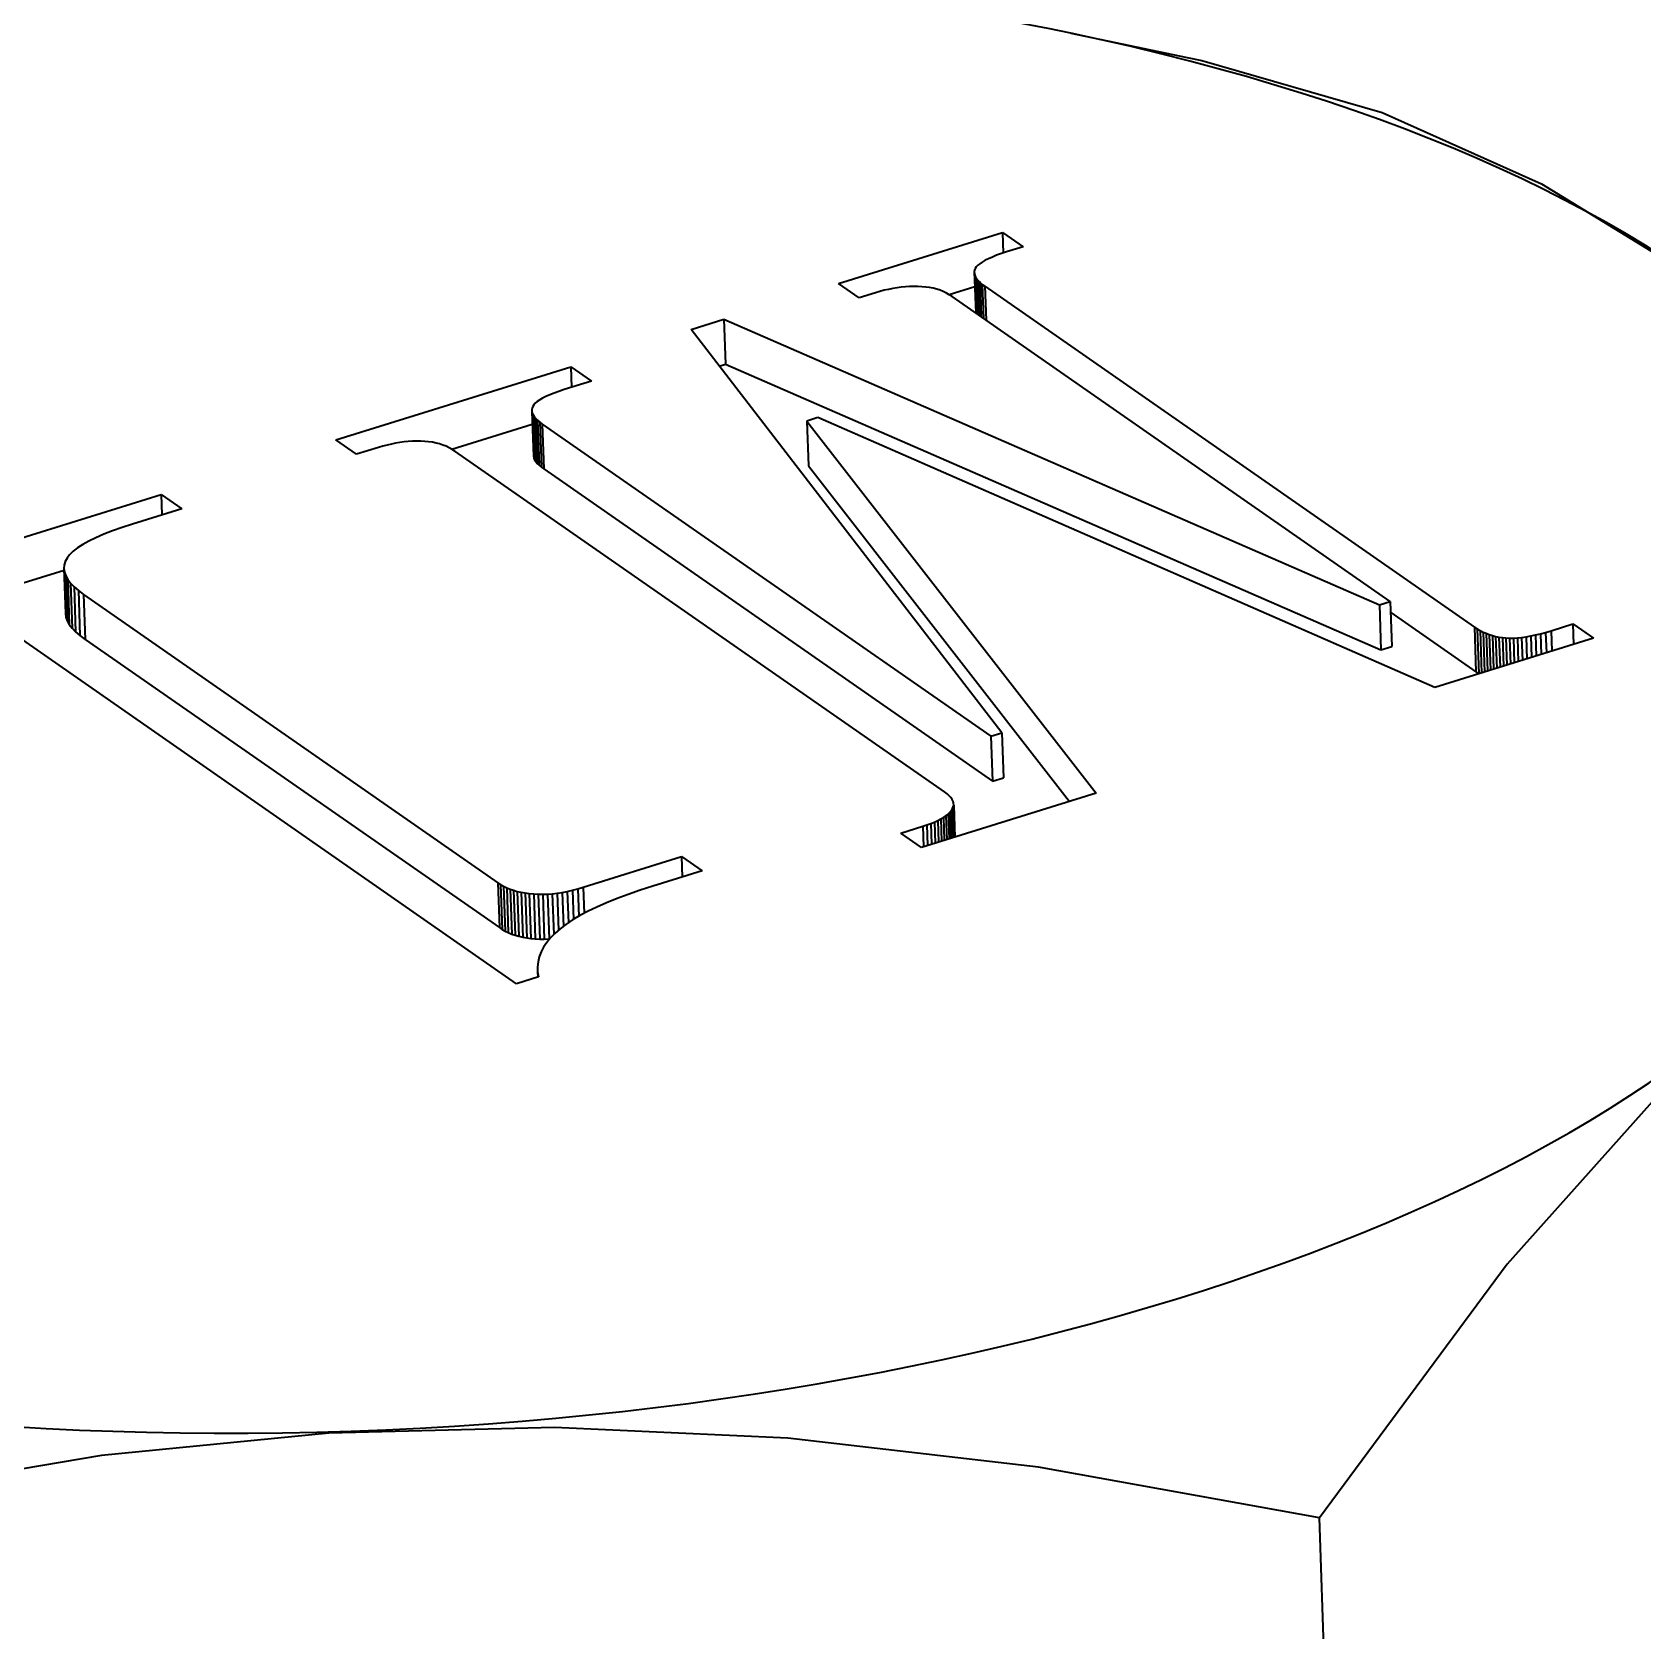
# Model space of a CAD drawing. Header units: millimetres. Extents: x 1333 to 129696, y -57210 to 105899.
# Drawn here: x 57165.67 to 57167.668, y 101175.262 to 101177.245 of the extents above; entities that cross this region are included whole.
import ezdxf

# ---------------------------------------------------------------- set-up
doc = ezdxf.new("R2010")
doc.units = ezdxf.units.MM
doc.header["$LTSCALE"] = 0.5

msp = doc.modelspace()

# ---------------------------------------------------------------- linework, layer by layer
at = {"color": 7, "lineweight": 35, "ltscale": 0.014734}
msp.add_line((57166.9581, 101177.2437), (57167.1023, 101177.2136), dxfattribs=at)
at = {"color": 7, "lineweight": 35, "ltscale": 0.001884}
msp.add_line((57167.1023, 101177.2136), (57167.1208, 101177.2097), dxfattribs=at)
at = {"color": 7, "lineweight": 35, "ltscale": 0.021293}
msp.add_line((57166.6702, 101176.9332), (57166.8735, 101176.9965), dxfattribs=at)
at = {"color": 7, "lineweight": 35, "ltscale": 0.003102}
for p, q in [((57166.8735, 101176.9965), (57166.8989, 101176.9787)), ((57165.83, 101176.6717), (57165.8555, 101176.6539)), ((57167.5809, 101176.511), (57167.6063, 101176.4932))]:
    msp.add_line(p, q, dxfattribs=at)
at = {"color": 7, "lineweight": 35, "ltscale": 0.002547}
msp.add_line((57166.8735, 101176.9965), (57166.8743, 101176.971), dxfattribs=at)
at = {"color": 7, "lineweight": 35, "ltscale": 0.002129}
for p, q in [((57166.8989, 101176.9787), (57166.8786, 101176.9724)), ((57166.716, 101176.9218), (57166.6957, 101176.9154))]:
    msp.add_line(p, q, dxfattribs=at)
at = {"color": 7, "lineweight": 35, "ltscale": 0.000278021}
msp.add_line((57166.8428, 101176.9558), (57166.8409, 101176.9538), dxfattribs=at)
at = {"color": 7, "lineweight": 35, "ltscale": 0.000318452}
for p, q in [((57166.8453, 101176.9578), (57166.8428, 101176.9558)), ((57166.2964, 101176.787), (57166.294, 101176.785))]:
    msp.add_line(p, q, dxfattribs=at)
at = {"color": 7, "lineweight": 35, "ltscale": 0.000368192}
msp.add_line((57166.8483, 101176.9599), (57166.8453, 101176.9578), dxfattribs=at)
at = {"color": 7, "lineweight": 35, "ltscale": 0.000414862}
for p, q in [((57166.8519, 101176.962), (57166.8483, 101176.9599)), ((57166.3031, 101176.7911), (57166.2995, 101176.7891))]:
    msp.add_line(p, q, dxfattribs=at)
at = {"color": 7, "lineweight": 35, "ltscale": 0.000464028}
for p, q in [((57166.8561, 101176.964), (57166.8519, 101176.962)), ((57166.3072, 101176.7932), (57166.3031, 101176.7911))]:
    msp.add_line(p, q, dxfattribs=at)
at = {"color": 7, "lineweight": 35, "ltscale": 0.000524938}
msp.add_line((57166.8609, 101176.9661), (57166.8561, 101176.964), dxfattribs=at)
at = {"color": 7, "lineweight": 35, "ltscale": 0.000570673}
msp.add_line((57166.8662, 101176.9682), (57166.8609, 101176.9661), dxfattribs=at)
at = {"color": 7, "lineweight": 35, "ltscale": 0.000627863}
msp.add_line((57166.8721, 101176.9703), (57166.8662, 101176.9682), dxfattribs=at)
at = {"color": 7, "lineweight": 35, "ltscale": 0.000680378}
for p, q in [((57166.8786, 101176.9724), (57166.8721, 101176.9703)), ((57166.3298, 101176.8016), (57166.3233, 101176.7995))]:
    msp.add_line(p, q, dxfattribs=at)
at = {"color": 7, "lineweight": 35, "ltscale": 0.000210726}
for p, q in [((57166.8389, 101176.9497), (57166.8385, 101176.9476)), ((57166.29, 101176.7788), (57166.2897, 101176.7768))]:
    msp.add_line(p, q, dxfattribs=at)
at = {"color": 7, "lineweight": 35, "ltscale": 0.000211686}
msp.add_line((57166.8385, 101176.9476), (57166.8386, 101176.9455), dxfattribs=at)
at = {"color": 7, "lineweight": 35, "ltscale": 0.005093}
msp.add_line((57166.8385, 101176.9476), (57166.8403, 101176.8967), dxfattribs=at)
at = {"color": 7, "lineweight": 35, "ltscale": 0.000219876}
msp.add_line((57166.8386, 101176.9455), (57166.8391, 101176.9434), dxfattribs=at)
at = {"color": 7, "lineweight": 35, "ltscale": 0.004883}
msp.add_line((57166.8386, 101176.9455), (57166.8403, 101176.8967), dxfattribs=at)
at = {"color": 7, "lineweight": 35, "ltscale": 0.000219324}
for p, q in [((57166.8396, 101176.9517), (57166.8389, 101176.9497)), ((57166.2908, 101176.7809), (57166.29, 101176.7788))]:
    msp.add_line(p, q, dxfattribs=at)
at = {"color": 7, "lineweight": 35, "ltscale": 0.000239057}
for p, q in [((57166.8391, 101176.9434), (57166.8401, 101176.9412)), ((57166.2922, 101176.7168), (57166.2932, 101176.7146))]:
    msp.add_line(p, q, dxfattribs=at)
at = {"color": 7, "lineweight": 35, "ltscale": 0.004701}
msp.add_line((57166.8391, 101176.9434), (57166.8407, 101176.8964), dxfattribs=at)
at = {"color": 7, "lineweight": 35, "ltscale": 0.000240029}
for p, q in [((57166.8409, 101176.9538), (57166.8396, 101176.9517)), ((57166.2921, 101176.7829), (57166.2908, 101176.7809))]:
    msp.add_line(p, q, dxfattribs=at)
at = {"color": 7, "lineweight": 35, "ltscale": 0.000264714}
msp.add_line((57166.8401, 101176.9412), (57166.8415, 101176.939), dxfattribs=at)
at = {"color": 7, "lineweight": 35, "ltscale": 0.004547}
msp.add_line((57166.8401, 101176.9412), (57166.8417, 101176.8957), dxfattribs=at)
at = {"color": 7, "lineweight": 35, "ltscale": 0.000290143}
msp.add_line((57166.8415, 101176.939), (57166.8434, 101176.9367), dxfattribs=at)
at = {"color": 7, "lineweight": 35, "ltscale": 0.004421}
msp.add_line((57166.8415, 101176.939), (57166.843, 101176.8948), dxfattribs=at)
at = {"color": 7, "lineweight": 35, "ltscale": 0.000324783}
for p, q in [((57166.8434, 101176.9367), (57166.8457, 101176.9344)), ((57166.2964, 101176.7102), (57166.2988, 101176.7079))]:
    msp.add_line(p, q, dxfattribs=at)
at = {"color": 7, "lineweight": 35, "ltscale": 0.004324}
msp.add_line((57166.8434, 101176.9367), (57166.8448, 101176.8935), dxfattribs=at)
at = {"color": 7, "lineweight": 35, "ltscale": 0.003107}
for p, q in [((57166.6957, 101176.9154), (57166.6702, 101176.9332)), ((57166.3381, 101176.8298), (57166.3636, 101176.8121)), ((57166.0723, 101176.7214), (57166.0468, 101176.7392)), ((57166.7729, 101176.2338), (57166.7474, 101176.2516)), ((57166.4754, 101176.2225), (57166.5009, 101176.2047))]:
    msp.add_line(p, q, dxfattribs=at)
at = {"color": 7, "lineweight": 35, "ltscale": 0.000560279}
for p, q in [((57166.7214, 101176.9234), (57166.716, 101176.9218)), ((57166.1048, 101176.7315), (57166.0994, 101176.7299))]:
    msp.add_line(p, q, dxfattribs=at)
at = {"color": 7, "lineweight": 35, "ltscale": 0.000555539}
for p, q in [((57166.7267, 101176.9248), (57166.7214, 101176.9234)), ((57166.1102, 101176.7329), (57166.1048, 101176.7315))]:
    msp.add_line(p, q, dxfattribs=at)
at = {"color": 7, "lineweight": 35, "ltscale": 0.000550976}
for p, q in [((57166.7321, 101176.926), (57166.7267, 101176.9248)), ((57166.1155, 101176.7341), (57166.1102, 101176.7329))]:
    msp.add_line(p, q, dxfattribs=at)
at = {"color": 7, "lineweight": 35, "ltscale": 0.000535357}
for p, q in [((57166.7374, 101176.9271), (57166.7321, 101176.926)), ((57166.1208, 101176.7352), (57166.1155, 101176.7341))]:
    msp.add_line(p, q, dxfattribs=at)
at = {"color": 7, "lineweight": 35, "ltscale": 0.000538206}
for p, q in [((57166.7427, 101176.928), (57166.7374, 101176.9271)), ((57166.1261, 101176.736), (57166.1208, 101176.7352))]:
    msp.add_line(p, q, dxfattribs=at)
at = {"color": 7, "lineweight": 35, "ltscale": 0.000529374}
msp.add_line((57166.7479, 101176.9286), (57166.7427, 101176.928), dxfattribs=at)
at = {"color": 7, "lineweight": 35, "ltscale": 0.000521237}
msp.add_line((57166.7531, 101176.9291), (57166.7479, 101176.9286), dxfattribs=at)
at = {"color": 7, "lineweight": 35, "ltscale": 0.000519835}
msp.add_line((57166.7583, 101176.9295), (57166.7531, 101176.9291), dxfattribs=at)
at = {"color": 7, "lineweight": 35, "ltscale": 0.0005129}
msp.add_line((57166.7634, 101176.9296), (57166.7583, 101176.9295), dxfattribs=at)
at = {"color": 7, "lineweight": 35, "ltscale": 0.000506606}
for p, q in [((57166.7685, 101176.9296), (57166.7634, 101176.9296)), ((57166.1519, 101176.7377), (57166.1468, 101176.7377))]:
    msp.add_line(p, q, dxfattribs=at)
at = {"color": 7, "lineweight": 35, "ltscale": 0.000501083}
msp.add_line((57166.7735, 101176.9293), (57166.7685, 101176.9296), dxfattribs=at)
at = {"color": 7, "lineweight": 35, "ltscale": 0.000490422}
msp.add_line((57166.7784, 101176.9289), (57166.7735, 101176.9293), dxfattribs=at)
at = {"color": 7, "lineweight": 35, "ltscale": 0.000468922}
msp.add_line((57166.783, 101176.9282), (57166.7784, 101176.9289), dxfattribs=at)
at = {"color": 7, "lineweight": 35, "ltscale": 0.000460695}
for p, q in [((57166.7875, 101176.9273), (57166.783, 101176.9282)), ((57166.1709, 101176.7354), (57166.1664, 101176.7363))]:
    msp.add_line(p, q, dxfattribs=at)
at = {"color": 7, "lineweight": 35, "ltscale": 0.000448012}
msp.add_line((57166.7919, 101176.9261), (57166.7875, 101176.9273), dxfattribs=at)
at = {"color": 7, "lineweight": 35, "ltscale": 0.000436692}
msp.add_line((57166.796, 101176.9248), (57166.7919, 101176.9261), dxfattribs=at)
at = {"color": 7, "lineweight": 35, "ltscale": 0.000427007}
msp.add_line((57166.8, 101176.9232), (57166.796, 101176.9248), dxfattribs=at)
at = {"color": 7, "lineweight": 35, "ltscale": 0.00041907}
for p, q in [((57166.8038, 101176.9214), (57166.8, 101176.9232)), ((57166.1872, 101176.7295), (57166.1834, 101176.7313))]:
    msp.add_line(p, q, dxfattribs=at)
at = {"color": 7, "lineweight": 35, "ltscale": 0.000418683}
for p, q in [((57166.8074, 101176.9194), (57166.8038, 101176.9214)), ((57166.1908, 101176.7275), (57166.1872, 101176.7295))]:
    msp.add_line(p, q, dxfattribs=at)
at = {"color": 7, "lineweight": 35, "ltscale": 0.00335}
msp.add_line((57166.8071, 101176.9195), (57166.8391, 101176.9295), dxfattribs=at)
at = {"color": 7, "lineweight": 35, "ltscale": 0.00041477}
msp.add_line((57166.8109, 101176.9171), (57166.8074, 101176.9194), dxfattribs=at)
at = {"color": 7, "lineweight": 35, "ltscale": 0.066219}
msp.add_line((57167.3544, 101176.5389), (57166.8109, 101176.9171), dxfattribs=at)
at = {"color": 7, "lineweight": 35, "ltscale": 0.000354347}
for p, q in [((57166.8457, 101176.9344), (57166.8484, 101176.9321)), ((57166.2969, 101176.7636), (57166.2995, 101176.7613))]:
    msp.add_line(p, q, dxfattribs=at)
at = {"color": 7, "lineweight": 35, "ltscale": 0.004253}
msp.add_line((57166.8457, 101176.9344), (57166.8471, 101176.8919), dxfattribs=at)
at = {"color": 7, "lineweight": 35, "ltscale": 0.000394905}
for p, q in [((57166.8484, 101176.9321), (57166.8515, 101176.9298)), ((57166.2995, 101176.7613), (57166.3027, 101176.7589)), ((57166.3015, 101176.7056), (57166.3047, 101176.7033))]:
    msp.add_line(p, q, dxfattribs=at)
at = {"color": 7, "lineweight": 35, "ltscale": 0.004212}
msp.add_line((57166.8484, 101176.9321), (57166.8498, 101176.89), dxfattribs=at)
at = {"color": 7, "lineweight": 35, "ltscale": 0.073981}
for p, q in [((57166.8515, 101176.9298), (57167.4588, 101176.5072)), ((57166.8016, 101176.3026), (57166.1943, 101176.7252))]:
    msp.add_line(p, q, dxfattribs=at)
at = {"color": 7, "lineweight": 35, "ltscale": 0.004198}
msp.add_line((57166.8515, 101176.9298), (57166.853, 101176.8878), dxfattribs=at)
at = {"color": 7, "lineweight": 35, "ltscale": 0.004257}
msp.add_line((57166.4872, 101176.8762), (57166.5279, 101176.8889), dxfattribs=at)
at = {"color": 7, "lineweight": 35, "ltscale": 0.063141}
msp.add_line((57166.8725, 101176.376), (57166.4872, 101176.8762), dxfattribs=at)
at = {"color": 7, "lineweight": 35, "ltscale": 0.088682}
msp.add_line((57166.5279, 101176.8889), (57167.3409, 101176.5346), dxfattribs=at)
at = {"color": 7, "lineweight": 35, "ltscale": 0.005573}
for p, q in [((57166.5279, 101176.8889), (57166.5298, 101176.8332)), ((57166.2897, 101176.7768), (57166.2916, 101176.7211)), ((57166.2898, 101176.7747), (57166.2917, 101176.719)), ((57166.2912, 101176.7703), (57166.2932, 101176.7146)), ((57166.2927, 101176.7681), (57166.2946, 101176.7124)), ((57166.2945, 101176.7659), (57166.2964, 101176.7102)), ((57165.7094, 101176.5796), (57165.7113, 101176.5239)), ((57165.71, 101176.5751), (57165.7119, 101176.5194)), ((57165.7116, 101176.5707), (57165.7135, 101176.515)), ((57165.7141, 101176.5661), (57165.716, 101176.5104)), ((57165.7176, 101176.5616), (57165.7195, 101176.5059)), ((57165.722, 101176.557), (57165.7239, 101176.5013)), ((57165.7337, 101176.5476), (57165.7356, 101176.4919)), ((57167.3544, 101176.5389), (57167.3564, 101176.4832)), ((57167.3409, 101176.5346), (57167.3428, 101176.4789)), ((57167.4588, 101176.5072), (57167.4607, 101176.4515)), ((57167.4623, 101176.5049), (57167.4642, 101176.4492)), ((57166.859, 101176.3718), (57166.8609, 101176.3161)), ((57166.8725, 101176.376), (57166.8745, 101176.3203)), ((57166.2475, 101176.19), (57166.2494, 101176.1343)), ((57166.251, 101176.1878), (57166.2529, 101176.1321)), ((57166.2547, 101176.1857), (57166.2566, 101176.13)), ((57166.2587, 101176.1838), (57166.2605, 101176.1281)), ((57166.2627, 101176.1821), (57166.2647, 101176.1264)), ((57166.2764, 101176.1782), (57166.2784, 101176.1225)), ((57166.2814, 101176.1773), (57166.2833, 101176.1216)), ((57166.2866, 101176.1766), (57166.2885, 101176.1209)), ((57166.292, 101176.1761), (57166.2939, 101176.1204)), ((57166.2976, 101176.1758), (57166.2995, 101176.1201)), ((57166.3033, 101176.1757), (57166.3052, 101176.1201))]:
    msp.add_line(p, q, dxfattribs=at)
at = {"color": 7, "lineweight": 35, "ltscale": 0.030511}
msp.add_line((57166.0468, 101176.7392), (57166.3381, 101176.8298), dxfattribs=at)
at = {"color": 7, "lineweight": 35, "ltscale": 0.002541}
for p, q in [((57166.3381, 101176.8298), (57166.339, 101176.8044)), ((57166.7745, 101176.26), (57166.7754, 101176.2346)), ((57166.4754, 101176.2225), (57166.4763, 101176.1971))]:
    msp.add_line(p, q, dxfattribs=at)
at = {"color": 7, "lineweight": 35, "ltscale": 0.00079293}
msp.add_line((57166.5222, 101176.8308), (57166.5298, 101176.8332), dxfattribs=at)
at = {"color": 7, "lineweight": 35, "ltscale": 0.088687}
msp.add_line((57166.5298, 101176.8332), (57167.3428, 101176.4789), dxfattribs=at)
at = {"color": 7, "lineweight": 35, "ltscale": 0.000570394}
msp.add_line((57166.3174, 101176.7974), (57166.3121, 101176.7953), dxfattribs=at)
at = {"color": 7, "lineweight": 35, "ltscale": 0.000628118}
msp.add_line((57166.3233, 101176.7995), (57166.3174, 101176.7974), dxfattribs=at)
at = {"color": 7, "lineweight": 35, "ltscale": 0.003548}
msp.add_line((57166.3636, 101176.8121), (57166.3298, 101176.8016), dxfattribs=at)
at = {"color": 7, "lineweight": 35, "ltscale": 0.000210925}
msp.add_line((57166.2897, 101176.7768), (57166.2898, 101176.7747), dxfattribs=at)
at = {"color": 7, "lineweight": 35, "ltscale": 0.000278581}
msp.add_line((57166.294, 101176.785), (57166.2921, 101176.7829), dxfattribs=at)
at = {"color": 7, "lineweight": 35, "ltscale": 0.000367766}
msp.add_line((57166.2995, 101176.7891), (57166.2964, 101176.787), dxfattribs=at)
at = {"color": 7, "lineweight": 35, "ltscale": 0.00052524}
msp.add_line((57166.3121, 101176.7953), (57166.3072, 101176.7932), dxfattribs=at)
at = {"color": 7, "lineweight": 35, "ltscale": 0.010445}
msp.add_line((57166.1905, 101176.7276), (57166.2903, 101176.7587), dxfattribs=at)
at = {"color": 7, "lineweight": 35, "ltscale": 0.00022062}
msp.add_line((57166.2898, 101176.7747), (57166.2903, 101176.7725), dxfattribs=at)
at = {"color": 7, "lineweight": 35, "ltscale": 0.000238361}
msp.add_line((57166.2903, 101176.7725), (57166.2912, 101176.7703), dxfattribs=at)
at = {"color": 7, "lineweight": 35, "ltscale": 0.005572}
for p, q in [((57166.2903, 101176.7725), (57166.2922, 101176.7168)), ((57166.2969, 101176.7636), (57166.2988, 101176.7079)), ((57166.2995, 101176.7613), (57166.3015, 101176.7056)), ((57166.3027, 101176.7589), (57166.3047, 101176.7033)), ((57166.6308, 101176.7627), (57166.6327, 101176.707)), ((57165.7273, 101176.5523), (57165.7293, 101176.4966)), ((57166.2671, 101176.1806), (57166.269, 101176.1249)), ((57166.2717, 101176.1793), (57166.2736, 101176.1236)), ((57166.3091, 101176.176), (57166.311, 101176.1203))]:
    msp.add_line(p, q, dxfattribs=at)
at = {"color": 7, "lineweight": 35, "ltscale": 0.000265349}
msp.add_line((57166.2912, 101176.7703), (57166.2927, 101176.7681), dxfattribs=at)
at = {"color": 7, "lineweight": 35, "ltscale": 0.000289551}
for p, q in [((57166.2927, 101176.7681), (57166.2945, 101176.7659)), ((57166.2946, 101176.7124), (57166.2964, 101176.7102))]:
    msp.add_line(p, q, dxfattribs=at)
at = {"color": 7, "lineweight": 35, "ltscale": 0.000325317}
msp.add_line((57166.2945, 101176.7659), (57166.2969, 101176.7636), dxfattribs=at)
at = {"color": 7, "lineweight": 35, "ltscale": 0.067772}
msp.add_line((57166.3027, 101176.7589), (57166.859, 101176.3718), dxfattribs=at)
at = {"color": 7, "lineweight": 35, "ltscale": 0.001419}
for p, q in [((57166.6443, 101176.7669), (57166.6308, 101176.7627)), ((57167.3409, 101176.5346), (57167.3544, 101176.5389)), ((57167.3428, 101176.4789), (57167.3564, 101176.4832)), ((57166.859, 101176.3718), (57166.8725, 101176.376))]:
    msp.add_line(p, q, dxfattribs=at)
at = {"color": 7, "lineweight": 35, "ltscale": 0.058455}
msp.add_line((57166.6308, 101176.7627), (57166.9897, 101176.3013), dxfattribs=at)
at = {"color": 7, "lineweight": 35, "ltscale": 0.083552}
msp.add_line((57167.4098, 101176.4321), (57166.6443, 101176.7669), dxfattribs=at)
at = {"color": 7, "lineweight": 35, "ltscale": 0.000523323}
msp.add_line((57166.1313, 101176.7367), (57166.1261, 101176.736), dxfattribs=at)
at = {"color": 7, "lineweight": 35, "ltscale": 0.000527312}
msp.add_line((57166.1365, 101176.7372), (57166.1313, 101176.7367), dxfattribs=at)
at = {"color": 7, "lineweight": 35, "ltscale": 0.000519884}
msp.add_line((57166.1417, 101176.7376), (57166.1365, 101176.7372), dxfattribs=at)
at = {"color": 7, "lineweight": 35, "ltscale": 0.000512879}
msp.add_line((57166.1468, 101176.7377), (57166.1417, 101176.7376), dxfattribs=at)
at = {"color": 7, "lineweight": 35, "ltscale": 0.000501047}
msp.add_line((57166.1569, 101176.7374), (57166.1519, 101176.7377), dxfattribs=at)
at = {"color": 7, "lineweight": 35, "ltscale": 0.000484418}
msp.add_line((57166.1617, 101176.737), (57166.1569, 101176.7374), dxfattribs=at)
at = {"color": 7, "lineweight": 35, "ltscale": 0.00047496}
msp.add_line((57166.1664, 101176.7363), (57166.1617, 101176.737), dxfattribs=at)
at = {"color": 7, "lineweight": 35, "ltscale": 0.002838}
for p, q in [((57166.0994, 101176.7299), (57166.0723, 101176.7214)), ((57167.5538, 101176.5025), (57167.5809, 101176.511)), ((57166.7474, 101176.2516), (57166.7745, 101176.26))]:
    msp.add_line(p, q, dxfattribs=at)
at = {"color": 7, "lineweight": 35, "ltscale": 0.000442111}
msp.add_line((57166.1752, 101176.7342), (57166.1709, 101176.7354), dxfattribs=at)
at = {"color": 7, "lineweight": 35, "ltscale": 0.000442263}
msp.add_line((57166.1794, 101176.7329), (57166.1752, 101176.7342), dxfattribs=at)
at = {"color": 7, "lineweight": 35, "ltscale": 0.00042729}
msp.add_line((57166.1834, 101176.7313), (57166.1794, 101176.7329), dxfattribs=at)
at = {"color": 7, "lineweight": 35, "ltscale": 0.000414355}
msp.add_line((57166.1943, 101176.7252), (57166.1908, 101176.7275), dxfattribs=at)
at = {"color": 7, "lineweight": 35, "ltscale": 0.00021066}
msp.add_line((57166.2916, 101176.7211), (57166.2917, 101176.719), dxfattribs=at)
at = {"color": 7, "lineweight": 35, "ltscale": 0.000221312}
msp.add_line((57166.2917, 101176.719), (57166.2922, 101176.7168), dxfattribs=at)
at = {"color": 7, "lineweight": 35, "ltscale": 0.000262029}
msp.add_line((57166.2932, 101176.7146), (57166.2946, 101176.7124), dxfattribs=at)
at = {"color": 7, "lineweight": 35, "ltscale": 0.000358994}
msp.add_line((57166.2988, 101176.7079), (57166.3015, 101176.7056), dxfattribs=at)
at = {"color": 7, "lineweight": 35, "ltscale": 0.067768}
msp.add_line((57166.3047, 101176.7033), (57166.8609, 101176.3161), dxfattribs=at)
at = {"color": 7, "lineweight": 35, "ltscale": 0.052717}
msp.add_line((57166.6327, 101176.707), (57166.9564, 101176.2909), dxfattribs=at)
at = {"color": 7, "lineweight": 35, "ltscale": 0.051803}
msp.add_line((57165.3354, 101176.5177), (57165.83, 101176.6717), dxfattribs=at)
at = {"color": 7, "lineweight": 35, "ltscale": 0.00254}
for p, q in [((57165.83, 101176.6717), (57165.8309, 101176.6463)), ((57167.5538, 101176.5025), (57167.5546, 101176.4771)), ((57167.5809, 101176.511), (57167.5817, 101176.4856))]:
    msp.add_line(p, q, dxfattribs=at)
at = {"color": 7, "lineweight": 35, "ltscale": 0.006386}
for p, q in [((57165.8555, 101176.6539), (57165.7945, 101176.6349)), ((57166.5009, 101176.2047), (57166.4399, 101176.1858))]:
    msp.add_line(p, q, dxfattribs=at)
at = {"color": 7, "lineweight": 35, "ltscale": 0.000964604}
msp.add_line((57165.7489, 101176.618), (57165.7403, 101176.6138), dxfattribs=at)
at = {"color": 7, "lineweight": 35, "ltscale": 0.001064}
msp.add_line((57165.7587, 101176.6223), (57165.7489, 101176.618), dxfattribs=at)
at = {"color": 7, "lineweight": 35, "ltscale": 0.00116}
msp.add_line((57165.7695, 101176.6265), (57165.7587, 101176.6223), dxfattribs=at)
at = {"color": 7, "lineweight": 35, "ltscale": 0.001269}
msp.add_line((57165.7815, 101176.6307), (57165.7695, 101176.6265), dxfattribs=at)
at = {"color": 7, "lineweight": 35, "ltscale": 0.001367}
msp.add_line((57165.7945, 101176.6349), (57165.7815, 101176.6307), dxfattribs=at)
at = {"color": 7, "lineweight": 35, "ltscale": 0.000534679}
msp.add_line((57165.7165, 101176.5968), (57165.7132, 101176.5926), dxfattribs=at)
at = {"color": 7, "lineweight": 35, "ltscale": 0.000607478}
msp.add_line((57165.7208, 101176.6011), (57165.7165, 101176.5968), dxfattribs=at)
at = {"color": 7, "lineweight": 35, "ltscale": 0.000684891}
msp.add_line((57165.7262, 101176.6053), (57165.7208, 101176.6011), dxfattribs=at)
at = {"color": 7, "lineweight": 35, "ltscale": 0.000779164}
msp.add_line((57165.7327, 101176.6096), (57165.7262, 101176.6053), dxfattribs=at)
at = {"color": 7, "lineweight": 35, "ltscale": 0.000867607}
msp.add_line((57165.7403, 101176.6138), (57165.7327, 101176.6096), dxfattribs=at)
at = {"color": 7, "lineweight": 35, "ltscale": 0.014318}
msp.add_line((57165.5727, 101176.5353), (57165.7095, 101176.5779), dxfattribs=at)
at = {"color": 7, "lineweight": 35, "ltscale": 0.00043975}
msp.add_line((57165.7097, 101176.5839), (57165.7094, 101176.5796), dxfattribs=at)
at = {"color": 7, "lineweight": 35, "ltscale": 0.000446694}
for p, q in [((57165.7094, 101176.5796), (57165.71, 101176.5751)), ((57165.7113, 101176.5239), (57165.7119, 101176.5194))]:
    msp.add_line(p, q, dxfattribs=at)
at = {"color": 7, "lineweight": 35, "ltscale": 0.000451176}
msp.add_line((57165.711, 101176.5883), (57165.7097, 101176.5839), dxfattribs=at)
at = {"color": 7, "lineweight": 35, "ltscale": 0.000484608}
msp.add_line((57165.7132, 101176.5926), (57165.711, 101176.5883), dxfattribs=at)
at = {"color": 7, "lineweight": 35, "ltscale": 0.000474411}
for p, q in [((57165.71, 101176.5751), (57165.7116, 101176.5707)), ((57165.7119, 101176.5194), (57165.7135, 101176.515))]:
    msp.add_line(p, q, dxfattribs=at)
at = {"color": 7, "lineweight": 35, "ltscale": 0.000516352}
for p, q in [((57165.7116, 101176.5707), (57165.7141, 101176.5661)), ((57165.7135, 101176.515), (57165.716, 101176.5104))]:
    msp.add_line(p, q, dxfattribs=at)
at = {"color": 7, "lineweight": 35, "ltscale": 0.000574356}
for p, q in [((57165.7141, 101176.5661), (57165.7176, 101176.5616)), ((57165.716, 101176.5104), (57165.7195, 101176.5059))]:
    msp.add_line(p, q, dxfattribs=at)
at = {"color": 7, "lineweight": 35, "ltscale": 0.000636765}
msp.add_line((57165.7176, 101176.5616), (57165.722, 101176.557), dxfattribs=at)
at = {"color": 7, "lineweight": 35, "ltscale": 0.000711188}
msp.add_line((57165.722, 101176.557), (57165.7273, 101176.5523), dxfattribs=at)
at = {"color": 7, "lineweight": 35, "ltscale": 0.00078981}
msp.add_line((57165.7273, 101176.5523), (57165.7337, 101176.5476), dxfattribs=at)
at = {"color": 7, "lineweight": 35, "ltscale": 0.062597}
for p, q in [((57165.7337, 101176.5476), (57166.2475, 101176.19)), ((57165.7356, 101176.4919), (57166.2494, 101176.1343))]:
    msp.add_line(p, q, dxfattribs=at)
at = {"color": 7, "lineweight": 35, "ltscale": 0.012887}
msp.add_line((57167.3549, 101176.5251), (57167.4607, 101176.4515), dxfattribs=at)
at = {"color": 7, "lineweight": 35, "ltscale": 0.078636}
msp.add_line((57166.2707, 101176.0647), (57165.6253, 101176.5139), dxfattribs=at)
at = {"color": 7, "lineweight": 35, "ltscale": 0.000640993}
msp.add_line((57165.7195, 101176.5059), (57165.7239, 101176.5013), dxfattribs=at)
at = {"color": 7, "lineweight": 35, "ltscale": 0.000710688}
msp.add_line((57165.7239, 101176.5013), (57165.7293, 101176.4966), dxfattribs=at)
at = {"color": 7, "lineweight": 35, "ltscale": 0.00078537}
msp.add_line((57165.7293, 101176.4966), (57165.7356, 101176.4919), dxfattribs=at)
at = {"color": 7, "lineweight": 35, "ltscale": 0.000415186}
for p, q in [((57167.4588, 101176.5072), (57167.4623, 101176.5049)), ((57167.4607, 101176.4515), (57167.4642, 101176.4492)), ((57166.2475, 101176.19), (57166.251, 101176.1878))]:
    msp.add_line(p, q, dxfattribs=at)
at = {"color": 7, "lineweight": 35, "ltscale": 0.000409576}
msp.add_line((57167.4623, 101176.5049), (57167.4658, 101176.5029), dxfattribs=at)
at = {"color": 7, "lineweight": 35, "ltscale": 0.000410465}
msp.add_line((57167.4658, 101176.5029), (57167.4695, 101176.501), dxfattribs=at)
at = {"color": 7, "lineweight": 35, "ltscale": 0.005284}
msp.add_line((57167.4658, 101176.5029), (57167.4676, 101176.4501), dxfattribs=at)
at = {"color": 7, "lineweight": 35, "ltscale": 0.000407465}
msp.add_line((57167.4695, 101176.501), (57167.4732, 101176.4994), dxfattribs=at)
at = {"color": 7, "lineweight": 35, "ltscale": 0.004988}
msp.add_line((57167.4695, 101176.501), (57167.4712, 101176.4512), dxfattribs=at)
at = {"color": 7, "lineweight": 35, "ltscale": 0.000411207}
msp.add_line((57167.4732, 101176.4994), (57167.477, 101176.4979), dxfattribs=at)
at = {"color": 7, "lineweight": 35, "ltscale": 0.004709}
msp.add_line((57167.4732, 101176.4994), (57167.4748, 101176.4523), dxfattribs=at)
at = {"color": 7, "lineweight": 35, "ltscale": 0.000415992}
msp.add_line((57167.477, 101176.4979), (57167.481, 101176.4966), dxfattribs=at)
at = {"color": 7, "lineweight": 35, "ltscale": 0.004446}
msp.add_line((57167.477, 101176.4979), (57167.4786, 101176.4535), dxfattribs=at)
at = {"color": 7, "lineweight": 35, "ltscale": 0.000416171}
msp.add_line((57167.481, 101176.4966), (57167.485, 101176.4956), dxfattribs=at)
at = {"color": 7, "lineweight": 35, "ltscale": 0.0042}
msp.add_line((57167.481, 101176.4966), (57167.4824, 101176.4547), dxfattribs=at)
at = {"color": 7, "lineweight": 35, "ltscale": 0.000605118}
msp.add_line((57167.5286, 101176.4961), (57167.5345, 101176.4973), dxfattribs=at)
at = {"color": 7, "lineweight": 35, "ltscale": 0.000634333}
msp.add_line((57167.5345, 101176.4973), (57167.5406, 101176.4988), dxfattribs=at)
at = {"color": 7, "lineweight": 35, "ltscale": 0.002617}
msp.add_line((57167.5345, 101176.4973), (57167.5354, 101176.4712), dxfattribs=at)
at = {"color": 7, "lineweight": 35, "ltscale": 0.000669949}
msp.add_line((57167.5406, 101176.4988), (57167.5471, 101176.5005), dxfattribs=at)
at = {"color": 7, "lineweight": 35, "ltscale": 0.002574}
msp.add_line((57167.5406, 101176.4988), (57167.5416, 101176.4731), dxfattribs=at)
at = {"color": 7, "lineweight": 35, "ltscale": 0.000694445}
msp.add_line((57167.5471, 101176.5005), (57167.5538, 101176.5025), dxfattribs=at)
at = {"color": 7, "lineweight": 35, "ltscale": 0.002549}
for p, q in [((57167.5471, 101176.5005), (57167.548, 101176.4751)), ((57166.7798, 101176.2617), (57166.7806, 101176.2362))]:
    msp.add_line(p, q, dxfattribs=at)
at = {"color": 7, "lineweight": 35, "ltscale": 0.020577}
msp.add_line((57167.6063, 101176.4932), (57167.4098, 101176.4321), dxfattribs=at)
at = {"color": 7, "lineweight": 35, "ltscale": 0.000423591}
msp.add_line((57167.485, 101176.4956), (57167.4892, 101176.4948), dxfattribs=at)
at = {"color": 7, "lineweight": 35, "ltscale": 0.003972}
for p, q in [((57167.485, 101176.4956), (57167.4864, 101176.4559)), ((57166.8129, 101176.2864), (57166.8143, 101176.2467))]:
    msp.add_line(p, q, dxfattribs=at)
at = {"color": 7, "lineweight": 35, "ltscale": 0.000432026}
msp.add_line((57167.4892, 101176.4948), (57167.4935, 101176.4941), dxfattribs=at)
at = {"color": 7, "lineweight": 35, "ltscale": 0.00376}
for p, q in [((57167.4892, 101176.4948), (57167.4905, 101176.4572)), ((57166.8124, 101176.2841), (57166.8137, 101176.2465))]:
    msp.add_line(p, q, dxfattribs=at)
at = {"color": 7, "lineweight": 35, "ltscale": 0.000435603}
msp.add_line((57167.4935, 101176.4941), (57167.4978, 101176.4937), dxfattribs=at)
at = {"color": 7, "lineweight": 35, "ltscale": 0.003565}
for p, q in [((57167.4935, 101176.4941), (57167.4947, 101176.4585)), ((57166.8115, 101176.2819), (57166.8127, 101176.2462))]:
    msp.add_line(p, q, dxfattribs=at)
at = {"color": 7, "lineweight": 35, "ltscale": 0.000458262}
msp.add_line((57167.4978, 101176.4937), (57167.5024, 101176.4935), dxfattribs=at)
at = {"color": 7, "lineweight": 35, "ltscale": 0.003387}
for p, q in [((57167.4978, 101176.4937), (57167.4989, 101176.4598)), ((57166.8101, 101176.2796), (57166.8113, 101176.2458))]:
    msp.add_line(p, q, dxfattribs=at)
at = {"color": 7, "lineweight": 35, "ltscale": 0.000476084}
msp.add_line((57167.5024, 101176.4935), (57167.5071, 101176.4935), dxfattribs=at)
at = {"color": 7, "lineweight": 35, "ltscale": 0.003226}
msp.add_line((57167.5024, 101176.4935), (57167.5035, 101176.4612), dxfattribs=at)
at = {"color": 7, "lineweight": 35, "ltscale": 0.000501241}
msp.add_line((57167.5071, 101176.4935), (57167.5121, 101176.4938), dxfattribs=at)
at = {"color": 7, "lineweight": 35, "ltscale": 0.003082}
msp.add_line((57167.5071, 101176.4935), (57167.5082, 101176.4627), dxfattribs=at)
at = {"color": 7, "lineweight": 35, "ltscale": 0.000521311}
msp.add_line((57167.5121, 101176.4938), (57167.5173, 101176.4943), dxfattribs=at)
at = {"color": 7, "lineweight": 35, "ltscale": 0.002956}
msp.add_line((57167.5121, 101176.4938), (57167.5131, 101176.4642), dxfattribs=at)
at = {"color": 7, "lineweight": 35, "ltscale": 0.000554695}
msp.add_line((57167.5173, 101176.4943), (57167.5228, 101176.495), dxfattribs=at)
at = {"color": 7, "lineweight": 35, "ltscale": 0.002845}
for p, q in [((57167.5173, 101176.4943), (57167.5183, 101176.4658)), ((57166.8003, 101176.2711), (57166.8013, 101176.2427))]:
    msp.add_line(p, q, dxfattribs=at)
at = {"color": 7, "lineweight": 35, "ltscale": 0.000582502}
msp.add_line((57167.5228, 101176.495), (57167.5286, 101176.4961), dxfattribs=at)
at = {"color": 7, "lineweight": 35, "ltscale": 0.002752}
for p, q in [((57167.5228, 101176.495), (57167.5238, 101176.4675)), ((57166.797, 101176.2691), (57166.7979, 101176.2416))]:
    msp.add_line(p, q, dxfattribs=at)
at = {"color": 7, "lineweight": 35, "ltscale": 0.002676}
for p, q in [((57167.5286, 101176.4961), (57167.5295, 101176.4693)), ((57166.7933, 101176.2672), (57166.7942, 101176.2404))]:
    msp.add_line(p, q, dxfattribs=at)
at = {"color": 7, "lineweight": 35, "ltscale": 0.001425}
msp.add_line((57166.8609, 101176.3161), (57166.8745, 101176.3203), dxfattribs=at)
at = {"color": 7, "lineweight": 35, "ltscale": 0.022706}
msp.add_line((57166.9897, 101176.3013), (57166.7729, 101176.2338), dxfattribs=at)
at = {"color": 7, "lineweight": 35, "ltscale": 0.000390477}
msp.add_line((57166.8047, 101176.3003), (57166.8016, 101176.3026), dxfattribs=at)
at = {"color": 7, "lineweight": 35, "ltscale": 0.000351768}
msp.add_line((57166.8073, 101176.2979), (57166.8047, 101176.3003), dxfattribs=at)
at = {"color": 7, "lineweight": 35, "ltscale": 0.000316446}
msp.add_line((57166.8094, 101176.2956), (57166.8073, 101176.2979), dxfattribs=at)
at = {"color": 7, "lineweight": 35, "ltscale": 0.000312437}
msp.add_line((57166.806, 101176.2752), (57166.8082, 101176.2774), dxfattribs=at)
at = {"color": 7, "lineweight": 35, "ltscale": 0.000290544}
msp.add_line((57166.8082, 101176.2774), (57166.8101, 101176.2796), dxfattribs=at)
at = {"color": 7, "lineweight": 35, "ltscale": 0.003227}
msp.add_line((57166.8082, 101176.2774), (57166.8093, 101176.2452), dxfattribs=at)
at = {"color": 7, "lineweight": 35, "ltscale": 0.000284518}
msp.add_line((57166.8111, 101176.2933), (57166.8094, 101176.2956), dxfattribs=at)
at = {"color": 7, "lineweight": 35, "ltscale": 0.000264611}
msp.add_line((57166.8101, 101176.2796), (57166.8115, 101176.2819), dxfattribs=at)
at = {"color": 7, "lineweight": 35, "ltscale": 0.000255949}
msp.add_line((57166.8122, 101176.2909), (57166.8111, 101176.2933), dxfattribs=at)
at = {"color": 7, "lineweight": 35, "ltscale": 0.000243682}
msp.add_line((57166.8115, 101176.2819), (57166.8124, 101176.2841), dxfattribs=at)
at = {"color": 7, "lineweight": 35, "ltscale": 0.00023688}
msp.add_line((57166.8128, 101176.2887), (57166.8122, 101176.2909), dxfattribs=at)
at = {"color": 7, "lineweight": 35, "ltscale": 0.000230586}
msp.add_line((57166.8124, 101176.2841), (57166.8129, 101176.2864), dxfattribs=at)
at = {"color": 7, "lineweight": 35, "ltscale": 0.000228201}
msp.add_line((57166.8129, 101176.2864), (57166.8128, 101176.2887), dxfattribs=at)
at = {"color": 7, "lineweight": 35, "ltscale": 0.000552259}
msp.add_line((57166.7745, 101176.26), (57166.7798, 101176.2617), dxfattribs=at)
at = {"color": 7, "lineweight": 35, "ltscale": 0.000519633}
msp.add_line((57166.7798, 101176.2617), (57166.7847, 101176.2635), dxfattribs=at)
at = {"color": 7, "lineweight": 35, "ltscale": 0.000481136}
msp.add_line((57166.7847, 101176.2635), (57166.7891, 101176.2653), dxfattribs=at)
at = {"color": 7, "lineweight": 35, "ltscale": 0.002575}
msp.add_line((57166.7847, 101176.2635), (57166.7855, 101176.2377), dxfattribs=at)
at = {"color": 7, "lineweight": 35, "ltscale": 0.000455817}
msp.add_line((57166.7891, 101176.2653), (57166.7933, 101176.2672), dxfattribs=at)
at = {"color": 7, "lineweight": 35, "ltscale": 0.002616}
msp.add_line((57166.7891, 101176.2653), (57166.79, 101176.2391), dxfattribs=at)
at = {"color": 7, "lineweight": 35, "ltscale": 0.000419376}
msp.add_line((57166.7933, 101176.2672), (57166.797, 101176.2691), dxfattribs=at)
at = {"color": 7, "lineweight": 35, "ltscale": 0.00039031}
msp.add_line((57166.797, 101176.2691), (57166.8003, 101176.2711), dxfattribs=at)
at = {"color": 7, "lineweight": 35, "ltscale": 0.000362286}
msp.add_line((57166.8003, 101176.2711), (57166.8033, 101176.2731), dxfattribs=at)
at = {"color": 7, "lineweight": 35, "ltscale": 0.000336006}
msp.add_line((57166.8033, 101176.2731), (57166.806, 101176.2752), dxfattribs=at)
at = {"color": 7, "lineweight": 35, "ltscale": 0.002955}
msp.add_line((57166.8033, 101176.2731), (57166.8044, 101176.2436), dxfattribs=at)
at = {"color": 7, "lineweight": 35, "ltscale": 0.003083}
msp.add_line((57166.806, 101176.2752), (57166.8071, 101176.2444), dxfattribs=at)
at = {"color": 7, "lineweight": 35, "ltscale": 0.012772}
msp.add_line((57166.3534, 101176.1845), (57166.4754, 101176.2225), dxfattribs=at)
at = {"color": 7, "lineweight": 35, "ltscale": 0.000426242}
msp.add_line((57166.251, 101176.1878), (57166.2547, 101176.1857), dxfattribs=at)
at = {"color": 7, "lineweight": 35, "ltscale": 0.000438883}
for p, q in [((57166.2547, 101176.1857), (57166.2587, 101176.1838)), ((57166.2566, 101176.13), (57166.2605, 101176.1281))]:
    msp.add_line(p, q, dxfattribs=at)
at = {"color": 7, "lineweight": 35, "ltscale": 0.000442332}
msp.add_line((57166.2587, 101176.1838), (57166.2627, 101176.1821), dxfattribs=at)
at = {"color": 7, "lineweight": 35, "ltscale": 0.000464198}
msp.add_line((57166.2627, 101176.1821), (57166.2671, 101176.1806), dxfattribs=at)
at = {"color": 7, "lineweight": 35, "ltscale": 0.000469914}
msp.add_line((57166.2671, 101176.1806), (57166.2717, 101176.1793), dxfattribs=at)
at = {"color": 7, "lineweight": 35, "ltscale": 0.000488586}
msp.add_line((57166.2717, 101176.1793), (57166.2764, 101176.1782), dxfattribs=at)
at = {"color": 7, "lineweight": 35, "ltscale": 0.000508656}
msp.add_line((57166.2764, 101176.1782), (57166.2814, 101176.1773), dxfattribs=at)
at = {"color": 7, "lineweight": 35, "ltscale": 0.000523628}
for p, q in [((57166.2814, 101176.1773), (57166.2866, 101176.1766)), ((57166.2833, 101176.1216), (57166.2885, 101176.1209))]:
    msp.add_line(p, q, dxfattribs=at)
at = {"color": 7, "lineweight": 35, "ltscale": 0.000545758}
for p, q in [((57166.2866, 101176.1766), (57166.292, 101176.1761)), ((57166.2885, 101176.1209), (57166.2939, 101176.1204))]:
    msp.add_line(p, q, dxfattribs=at)
at = {"color": 7, "lineweight": 35, "ltscale": 0.00061455}
msp.add_line((57166.3151, 101176.1764), (57166.3212, 101176.1771), dxfattribs=at)
at = {"color": 7, "lineweight": 35, "ltscale": 0.000630054}
msp.add_line((57166.3212, 101176.1771), (57166.3274, 101176.1781), dxfattribs=at)
at = {"color": 7, "lineweight": 35, "ltscale": 0.004612}
msp.add_line((57166.3212, 101176.1771), (57166.3227, 101176.131), dxfattribs=at)
at = {"color": 7, "lineweight": 35, "ltscale": 0.000640404}
msp.add_line((57166.3274, 101176.1781), (57166.3337, 101176.1793), dxfattribs=at)
at = {"color": 7, "lineweight": 35, "ltscale": 0.004224}
msp.add_line((57166.3274, 101176.1781), (57166.3288, 101176.1359), dxfattribs=at)
at = {"color": 7, "lineweight": 35, "ltscale": 0.000663687}
msp.add_line((57166.3337, 101176.1793), (57166.3401, 101176.1808), dxfattribs=at)
at = {"color": 7, "lineweight": 35, "ltscale": 0.003902}
msp.add_line((57166.3337, 101176.1793), (57166.335, 101176.1403), dxfattribs=at)
at = {"color": 7, "lineweight": 35, "ltscale": 0.000681357}
msp.add_line((57166.3401, 101176.1808), (57166.3467, 101176.1825), dxfattribs=at)
at = {"color": 7, "lineweight": 35, "ltscale": 0.003634}
msp.add_line((57166.3401, 101176.1808), (57166.3414, 101176.1445), dxfattribs=at)
at = {"color": 7, "lineweight": 35, "ltscale": 0.000700077}
msp.add_line((57166.3467, 101176.1825), (57166.3534, 101176.1845), dxfattribs=at)
at = {"color": 7, "lineweight": 35, "ltscale": 0.003421}
msp.add_line((57166.3467, 101176.1825), (57166.3479, 101176.1483), dxfattribs=at)
at = {"color": 7, "lineweight": 35, "ltscale": 0.003257}
msp.add_line((57166.3534, 101176.1845), (57166.3545, 101176.152), dxfattribs=at)
at = {"color": 7, "lineweight": 35, "ltscale": 0.001569}
msp.add_line((57166.4241, 101176.1807), (57166.4093, 101176.1756), dxfattribs=at)
at = {"color": 7, "lineweight": 35, "ltscale": 0.001661}
msp.add_line((57166.4399, 101176.1858), (57166.4241, 101176.1807), dxfattribs=at)
at = {"color": 7, "lineweight": 35, "ltscale": 0.000556176}
for p, q in [((57166.292, 101176.1761), (57166.2976, 101176.1758)), ((57166.2939, 101176.1204), (57166.2995, 101176.1201))]:
    msp.add_line(p, q, dxfattribs=at)
at = {"color": 7, "lineweight": 35, "ltscale": 0.000573749}
for p, q in [((57166.2976, 101176.1758), (57166.3033, 101176.1757)), ((57166.2995, 101176.1201), (57166.3052, 101176.1201))]:
    msp.add_line(p, q, dxfattribs=at)
at = {"color": 7, "lineweight": 35, "ltscale": 0.0005802}
msp.add_line((57166.3033, 101176.1757), (57166.3091, 101176.176), dxfattribs=at)
at = {"color": 7, "lineweight": 35, "ltscale": 0.000593867}
msp.add_line((57166.3091, 101176.176), (57166.3151, 101176.1764), dxfattribs=at)
at = {"color": 7, "lineweight": 35, "ltscale": 0.005083}
msp.add_line((57166.3151, 101176.1764), (57166.3168, 101176.1256), dxfattribs=at)
at = {"color": 7, "lineweight": 35, "ltscale": 0.001226}
msp.add_line((57166.3705, 101176.1599), (57166.3594, 101176.1546), dxfattribs=at)
at = {"color": 7, "lineweight": 35, "ltscale": 0.001313}
msp.add_line((57166.3825, 101176.1651), (57166.3705, 101176.1599), dxfattribs=at)
at = {"color": 7, "lineweight": 35, "ltscale": 0.00139}
msp.add_line((57166.3954, 101176.1704), (57166.3825, 101176.1651), dxfattribs=at)
at = {"color": 7, "lineweight": 35, "ltscale": 0.001485}
msp.add_line((57166.4093, 101176.1756), (57166.3954, 101176.1704), dxfattribs=at)
at = {"color": 7, "lineweight": 35, "ltscale": 0.000911112}
msp.add_line((57166.332, 101176.1383), (57166.3248, 101176.1328), dxfattribs=at)
at = {"color": 7, "lineweight": 35, "ltscale": 0.000983523}
msp.add_line((57166.3402, 101176.1438), (57166.332, 101176.1383), dxfattribs=at)
at = {"color": 7, "lineweight": 35, "ltscale": 0.001063}
msp.add_line((57166.3494, 101176.1492), (57166.3402, 101176.1438), dxfattribs=at)
at = {"color": 7, "lineweight": 35, "ltscale": 0.001141}
msp.add_line((57166.3594, 101176.1546), (57166.3494, 101176.1492), dxfattribs=at)
at = {"color": 7, "lineweight": 35, "ltscale": 0.000420313}
msp.add_line((57166.2494, 101176.1343), (57166.2529, 101176.1321), dxfattribs=at)
at = {"color": 7, "lineweight": 35, "ltscale": 0.000420921}
msp.add_line((57166.2529, 101176.1321), (57166.2566, 101176.13), dxfattribs=at)
at = {"color": 7, "lineweight": 35, "ltscale": 0.000447981}
msp.add_line((57166.2605, 101176.1281), (57166.2647, 101176.1264), dxfattribs=at)
at = {"color": 7, "lineweight": 35, "ltscale": 0.000458176}
msp.add_line((57166.2647, 101176.1264), (57166.269, 101176.1249), dxfattribs=at)
at = {"color": 7, "lineweight": 35, "ltscale": 0.000475783}
msp.add_line((57166.269, 101176.1249), (57166.2736, 101176.1236), dxfattribs=at)
at = {"color": 7, "lineweight": 35, "ltscale": 0.000488758}
msp.add_line((57166.2736, 101176.1236), (57166.2784, 101176.1225), dxfattribs=at)
at = {"color": 7, "lineweight": 35, "ltscale": 0.000502652}
msp.add_line((57166.2784, 101176.1225), (57166.2833, 101176.1216), dxfattribs=at)
at = {"color": 7, "lineweight": 35, "ltscale": 0.000580227}
msp.add_line((57166.3052, 101176.1201), (57166.311, 101176.1203), dxfattribs=at)
at = {"color": 7, "lineweight": 35, "ltscale": 0.000742827}
msp.add_line((57166.3129, 101176.1216), (57166.3082, 101176.1158), dxfattribs=at)
at = {"color": 7, "lineweight": 35, "ltscale": 0.000793071}
msp.add_line((57166.3184, 101176.1272), (57166.3129, 101176.1216), dxfattribs=at)
at = {"color": 7, "lineweight": 35, "ltscale": 0.000844462}
msp.add_line((57166.3248, 101176.1328), (57166.3184, 101176.1272), dxfattribs=at)
at = {"color": 7, "lineweight": 35, "ltscale": 0.000627684}
msp.add_line((57166.2988, 101176.0981), (57166.2974, 101176.092), dxfattribs=at)
at = {"color": 7, "lineweight": 35, "ltscale": 0.000644384}
msp.add_line((57166.3011, 101176.1041), (57166.2988, 101176.0981), dxfattribs=at)
at = {"color": 7, "lineweight": 35, "ltscale": 0.000669561}
msp.add_line((57166.3042, 101176.11), (57166.3011, 101176.1041), dxfattribs=at)
at = {"color": 7, "lineweight": 35, "ltscale": 0.000702306}
msp.add_line((57166.3082, 101176.1158), (57166.3042, 101176.11), dxfattribs=at)
at = {"color": 7, "lineweight": 35, "ltscale": 0.000623893}
msp.add_line((57166.2974, 101176.092), (57166.2967, 101176.0858), dxfattribs=at)
at = {"color": 7, "lineweight": 35, "ltscale": 0.000628166}
msp.add_line((57166.2967, 101176.0858), (57166.2969, 101176.0795), dxfattribs=at)
at = {"color": 7, "lineweight": 35, "ltscale": 0.000643599}
msp.add_line((57166.2969, 101176.0795), (57166.2978, 101176.0731), dxfattribs=at)
at = {"color": 7, "lineweight": 35, "ltscale": 0.000660197}
msp.add_line((57166.2969, 101176.0795), (57166.297, 101176.0729), dxfattribs=at)
at = {"color": 7, "lineweight": 35, "ltscale": 0.002832}
msp.add_line((57166.2978, 101176.0731), (57166.2707, 101176.0647), dxfattribs=at)
at = {"color": 7, "lineweight": 35, "ltscale": 0.113326}
msp.add_line((57167.3053, 101174.2696), (57167.2665, 101175.4022), dxfattribs=at)
at = {"color": 7, "lineweight": 35}
for points in [[(57167.1208, 101177.2097), (57167.3443, 101177.1452), (57167.5419, 101177.0568), (57167.7288, 101176.9422)], [(57168.3478, 101176.3557), (57168.2267, 101176.3104), (57168.1164, 101176.258), (57168.0058, 101176.1933), (57167.9005, 101176.1193), (57167.7035, 101175.9455), (57167.4993, 101175.7168), (57167.2665, 101175.4022)], [(57167.2665, 101175.4022), (57166.918, 101175.4653), (57166.6074, 101175.501), (57166.318, 101175.5143), (57166.0378, 101175.5071), (57165.7558, 101175.4794), (57165.4603, 101175.4294), (57165.2214, 101175.3744), (57164.96, 101175.3012)]]:
    msp.add_lwpolyline(points, dxfattribs=at)
for start_param, end_param in [(4.216832, 5.207863), (5.207863, 10.500018)]:
    msp.add_ellipse((57166.0349, 101176.4149), major_axis=(-1.9988, -0.0685), ratio=0.452792, start_param=start_param, end_param=end_param, dxfattribs=at)

doc.saveas('drawing.dxf')
